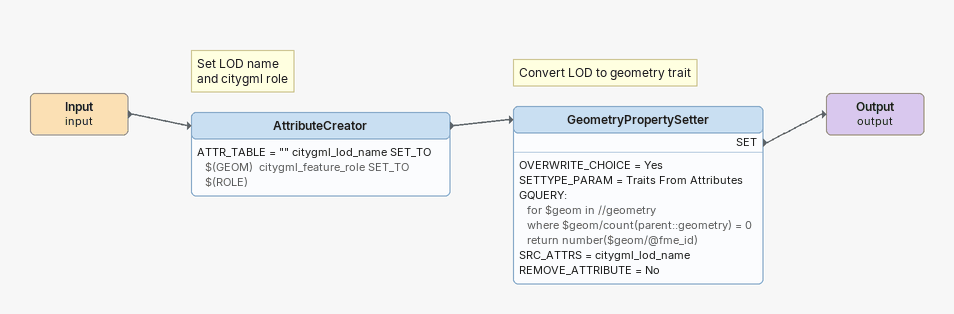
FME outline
Input (input)
    -> AttributeCreator
Note: Set LOD name / and citygml role
AttributeCreator
    ATTR_TABLE = "" citygml_lod_name SET_TO $(GEOM)  citygml_feature_role SET_TO $(ROLE)
    -> GeometryPropertySetter
Note: Convert LOD to geometry trait
GeometryPropertySetter
    OVERWRITE_CHOICE = Yes
    SETTYPE_PARAM = Traits From Attributes
    GQUERY:
      for $geom in //geometry
      where $geom/count(parent::geometry) = 0
      return number($geom/@fme_id)
    SRC_ATTRS = citygml_lod_name
    REMOVE_ATTRIBUTE = No
    SET -> Output (output)
Output (output)
